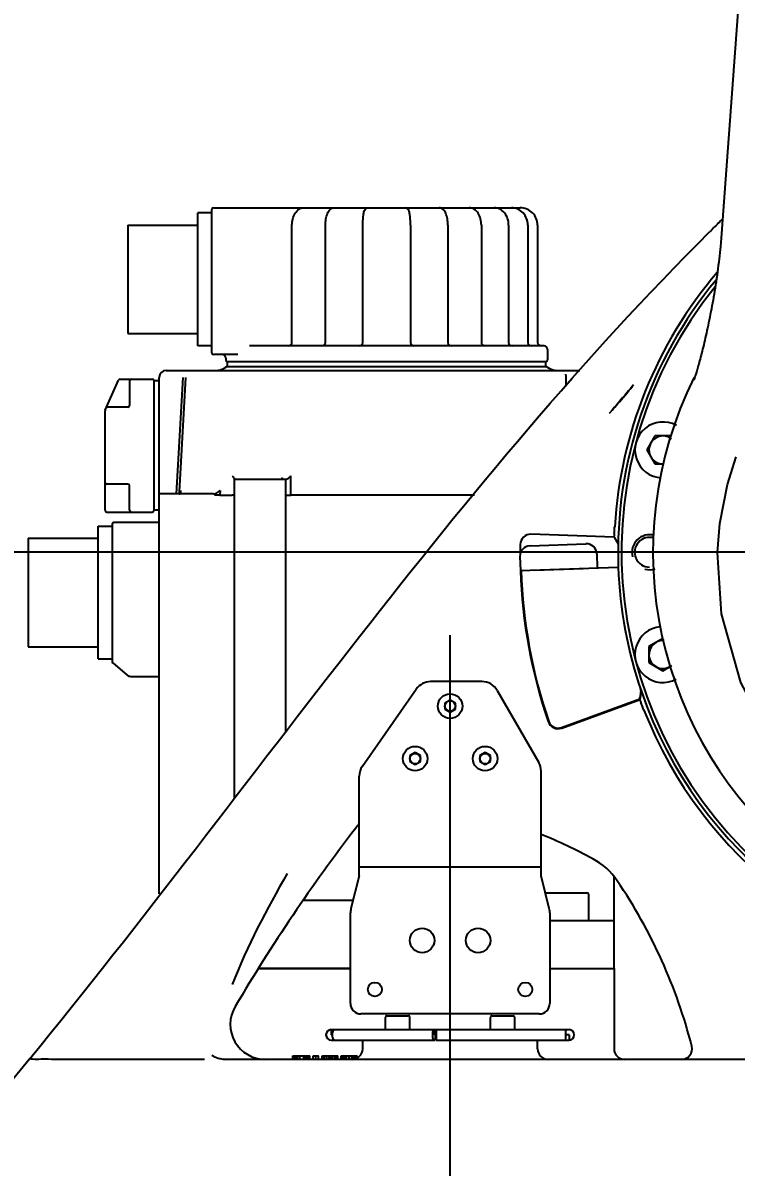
# Model space of a CAD drawing. Header units: millimetres. Extents: x 7426 to 8740, y 124 to 421.
# Drawn here: x 8489.78 to 8496.57, y 342.32 to 353.22 of the extents above; entities that cross this region are included whole.
import ezdxf

# ---------------------------------------------------------------- set-up
doc = ezdxf.new("R2010")
doc.units = ezdxf.units.MM
doc.linetypes.add('CENTER', pattern=[0.6, 0.375, -0.075, 0.075, -0.075])
for name, color, linetype in [('中心线', 7, 'Continuous'), ('外形图', 7, 'Continuous'), ('尺寸标注', 7, 'Continuous'), ('运动范围', 7, 'Continuous')]:
    doc.layers.add(name, color=color, linetype=linetype)
doc.styles.add('微软雅黑', font='msyh.ttc')
doc.dimstyles.new('尺寸标注_1_30比例', dxfattribs={"dimtxt": 2.1, "dimasz": 1.7, "dimexe": 0.5, "dimexo": 0.4, "dimgap": 0.5, "dimtad": 1, "dimdec": 1, "dimlfac": 30, "dimdsep": 46, "dimtxsty": '微软雅黑', "dimcen": 0.09, "dimadec": 0, "dimazin": 0, "dimtp": 0.01, "dimtm": 0.01, "dimtfac": 1, "dimtdec": 1, "dimtofl": 0, "dimtmove": 0, "dimatfit": 3, "dimfxl": 1, "dimtolj": 1, "dimarcsym": 0})

# ---------------------------------------------------------------- blocks, each defined once
blk = doc.blocks.new('*D1024')
at = {"layer": 'Defpoints', "color": 0}
for p in [(8499.514, 348.176), (8419.513, 331.509), (8489.348, 331.509)]:
    blk.add_point(p, dxfattribs=at)
at = {"layer": '尺寸标注', "color": 0, "lineweight": -2}
for p, q in [((8499.114, 348.176), (8419.013, 348.176)), ((8419.513, 346.476), (8419.513, 333.209)), ((8488.948, 331.509), (8419.013, 331.509))]:
    blk.add_line(p, q, dxfattribs=at)
at = {"layer": '尺寸标注', "color": 0}
for points in [[(8419.796, 346.476), (8419.23, 346.476), (8419.513, 348.176)], [(8419.23, 333.209), (8419.796, 333.209), (8419.513, 331.509)]]:
    blk.add_solid(points, dxfattribs=at)
at = {"layer": '尺寸标注', "color": 0, "insert": (8417.927, 339.843), "char_height": 2.1, "attachment_point": 5, "rotation": 90, "style": '微软雅黑'}
blk.add_mtext('\\A1;\\A1;500', dxfattribs=at)
blk = doc.blocks.new('*D1025')
at = {"layer": 'Defpoints', "color": 0}
for p in [(8435.376, 353.038), (8493.847, 331.417), (8493.847, 279.131)]:
    blk.add_point(p, dxfattribs=at)
at = {"layer": '尺寸标注', "color": 0, "lineweight": -2}
for p, q in [((8435.376, 352.638), (8435.376, 278.631)), ((8493.847, 331.017), (8493.847, 278.631)), ((8437.076, 279.131), (8492.147, 279.131))]:
    blk.add_line(p, q, dxfattribs=at)
at = {"layer": '尺寸标注', "color": 0}
for points in [[(8437.076, 279.414), (8437.076, 278.847), (8435.376, 279.131)], [(8492.147, 278.847), (8492.147, 279.414), (8493.847, 279.131)]]:
    blk.add_solid(points, dxfattribs=at)
at = {"layer": '尺寸标注', "color": 0, "insert": (8464.612, 280.722), "char_height": 2.1, "attachment_point": 5, "style": '微软雅黑'}
blk.add_mtext('\\A1;\\A1;1754', dxfattribs=at)
blk = doc.blocks.new('*D1026')
at = {"layer": 'Defpoints', "color": 0}
for p in [(8564.077, 348.176), (8493.847, 284.408), (8564.077, 279.131)]:
    blk.add_point(p, dxfattribs=at)
at = {"layer": '尺寸标注', "color": 0, "lineweight": -2}
for p, q in [((8564.077, 347.776), (8564.077, 278.631)), ((8493.847, 284.008), (8493.847, 278.631)), ((8495.547, 279.131), (8562.377, 279.131))]:
    blk.add_line(p, q, dxfattribs=at)
at = {"layer": '尺寸标注', "color": 0}
for points in [[(8495.547, 279.414), (8495.547, 278.847), (8493.847, 279.131)], [(8562.377, 278.847), (8562.377, 279.414), (8564.077, 279.131)]]:
    blk.add_solid(points, dxfattribs=at)
at = {"layer": '尺寸标注', "color": 0, "insert": (8528.962, 280.721), "char_height": 2.1, "attachment_point": 5, "style": '微软雅黑'}
blk.add_mtext('\\A1;\\A1;2107', dxfattribs=at)
blk = doc.blocks.new('*D1031')
at = {"layer": 'Defpoints', "color": 0}
for p in [(8499.514, 348.176), (8493.847, 318.608), (8499.514, 314.528)]:
    blk.add_point(p, dxfattribs=at)
at = {"layer": '尺寸标注', "color": 0, "lineweight": -2}
for p, q in [((8499.514, 347.776), (8499.514, 314.028)), ((8493.847, 318.208), (8493.847, 314.028)), ((8495.547, 314.528), (8497.814, 314.528))]:
    blk.add_line(p, q, dxfattribs=at)
at = {"layer": '尺寸标注', "color": 0}
for points in [[(8495.547, 314.812), (8495.547, 314.245), (8493.847, 314.528)], [(8497.814, 314.245), (8497.814, 314.812), (8499.514, 314.528)]]:
    blk.add_solid(points, dxfattribs=at)
at = {"layer": '尺寸标注', "color": 0, "insert": (8496.68, 316.119), "char_height": 2.1, "attachment_point": 5, "style": '微软雅黑'}
blk.add_mtext('\\A1;\\A1;170', dxfattribs=at)

msp = doc.modelspace()

# ---------------------------------------------------------------- linework, layer by layer
at = {"layer": '中心线', "color": 7, "linetype": 'CENTER', "ltscale": 50}
msp.add_line((8493.8471, 332.0289), (8493.849, 347.3844), dxfattribs=at)
at = {"layer": '外形图', "linetype": 'Continuous'}
for p, q in [((8491.4423, 350.1427), (8491.4423, 351.4093)), ((8491.5756, 351.4093), (8491.4423, 351.4093)), ((8491.5756, 350.076), (8491.5756, 351.4427)), ((8491.5923, 351.4593), (8493.0613, 351.4593)), ((8493.0665, 351.4593), (8493.418, 351.4593)), ((8493.4232, 351.4593), (8494.5157, 351.4593)), ((8490.7756, 351.2927), (8490.7756, 350.2593)), ((8490.7756, 351.2927), (8491.4423, 351.2927)), ((8492.3399, 350.176), (8492.3399, 351.2927)), ((8492.6591, 350.176), (8492.6591, 351.2927)), ((8493.0158, 350.176), (8493.0158, 351.2927)), ((8493.4688, 351.2927), (8493.4688, 350.176)), ((8493.8254, 351.2927), (8493.8254, 350.176)), ((8494.1446, 351.2927), (8494.1446, 350.176)), ((8494.4046, 351.2927), (8494.4046, 350.176)), ((8494.5876, 351.2927), (8494.5876, 350.176)), ((8494.6812, 351.2927), (8494.6812, 350.176)), ((8496.4259, 351.1278), (8496.4259, 351.1278)), ((8490.7756, 350.2593), (8491.4423, 350.2593)), ((8491.5756, 350.1427), (8491.4423, 350.1427)), ((8491.8245, 350.0593), (8491.5923, 350.0593)), ((8494.7423, 350.1427), (8491.9338, 350.1427)), ((8494.7756, 350.1093), (8494.7756, 350.0093)), ((8491.7089, 350.026), (8491.7089, 350.0093)), ((8491.7256, 349.9427), (8491.7256, 349.9927)), ((8491.7256, 349.9927), (8494.7589, 349.9927)), ((8494.7589, 349.9427), (8494.7589, 349.9927)), ((8491.0756, 344.9196), (8491.0756, 349.8427)), ((8491.1423, 349.9093), (8495.0842, 349.9093)), ((8491.2994, 349.8427), (8491.2355, 348.7327)), ((8491.267, 348.7512), (8491.3297, 349.8409)), ((8491.7162, 349.9427), (8491.701, 349.9343)), ((8494.7683, 349.9427), (8491.7162, 349.9427)), ((8494.7683, 349.9427), (8494.7835, 349.9343)), ((8494.9504, 349.8719), (8494.9504, 349.8728)), ((8494.9522, 349.8447), (8494.9519, 349.855)), ((8494.9531, 349.7701), (8494.9522, 349.8447)), ((8496.1785, 349.8443), (8496.175, 349.834)), ((8496.1827, 349.8572), (8496.1785, 349.8443)), ((8490.5604, 349.5298), (8490.6879, 349.8161)), ((8490.7031, 349.826), (8491.0089, 349.826)), ((8490.7923, 349.8093), (8490.7923, 349.576)), ((8491.0256, 348.576), (8491.0256, 349.8093)), ((8491.0756, 349.8093), (8491.0256, 349.8093)), ((8495.5947, 349.7712), (8495.5862, 349.7598)), ((8496.1703, 349.8207), (8496.169, 349.8173)), ((8496.1722, 349.8263), (8496.1703, 349.8207)), ((8496.175, 349.834), (8496.1722, 349.8263)), ((8490.5589, 348.576), (8490.5589, 349.523)), ((8490.7756, 349.5593), (8490.5844, 349.5593)), ((8495.3915, 349.5313), (8495.3628, 349.4986)), ((8495.7985, 349.2842), (8495.7215, 349.1509)), ((8495.9524, 349.2842), (8495.7985, 349.2842)), ((8495.7215, 349.1509), (8495.7985, 349.0176)), ((8496.491, 348.8215), (8496.5727, 349.0861)), ((8495.7985, 349.0176), (8495.8762, 349.0176)), ((8491.7923, 345.8314), (8491.7923, 348.8727)), ((8491.7923, 348.8727), (8492.2823, 348.8727)), ((8492.2458, 348.8784), (8492.2398, 348.8744)), ((8492.2476, 348.8809), (8492.2458, 348.8784)), ((8492.2476, 348.8808), (8492.2476, 348.8809)), ((8492.2823, 346.4626), (8492.2823, 348.8727)), ((8492.3296, 348.7193), (8492.3297, 348.9043)), ((8490.7756, 348.826), (8490.5756, 348.826)), ((8490.7923, 348.576), (8490.7923, 348.8093)), ((8491.2659, 348.7325), (8491.267, 348.7512)), ((8491.2784, 348.7397), (8491.279, 348.7505)), ((8491.279, 348.7505), (8491.2798, 348.7643)), ((8491.6551, 348.7643), (8491.6519, 348.7193)), ((8491.5909, 348.7327), (8491.0756, 348.7327)), ((8491.6519, 348.7193), (8491.6029, 348.7211)), ((8491.6519, 348.7193), (8491.7709, 348.7193)), ((8494.0792, 348.7193), (8492.3296, 348.7193)), ((8490.5756, 348.5593), (8491.0089, 348.5593)), ((8491.0756, 348.576), (8491.0256, 348.576)), ((8490.4923, 347.1593), (8490.4923, 348.426)), ((8490.4923, 348.426), (8490.6256, 348.426)), ((8490.6256, 348.4427), (8490.6256, 347.1338)), ((8491.0756, 348.4593), (8490.6423, 348.4593)), ((8495.4116, 348.3193), (8494.6178, 348.347)), ((8495.4116, 348.3193), (8495.4478, 348.2519)), ((8489.8256, 348.3093), (8489.8256, 347.276)), ((8489.8256, 348.3093), (8490.4923, 348.3093)), ((8494.6086, 348.2382), (8495.1416, 348.2568)), ((8494.5122, 348.1348), (8494.5168, 348.0015)), ((8495.245, 348.1604), (8495.2497, 348.0271)), ((8494.5168, 348.0015), (8495.4496, 348.0341)), ((8494.6501, 348.0062), (8495.1164, 348.0225)), ((8495.8754, 347.3551), (8495.7421, 347.2781)), ((8489.8256, 347.276), (8490.4923, 347.276)), ((8495.7421, 347.2781), (8495.7421, 347.1241)), ((8490.4923, 347.1593), (8490.6256, 347.1593)), ((8490.6316, 347.121), (8490.7706, 347.0044)), ((8495.7421, 347.1241), (8495.8754, 347.0472)), ((8495.8754, 347.0472), (8495.9611, 347.0966)), ((8490.8027, 346.9927), (8491.0756, 346.9927)), ((8494.1509, 346.9427), (8493.6605, 346.9427)), ((8493.0106, 346.1384), (8493.524, 346.8716)), ((8494.2952, 346.8593), (8494.6914, 346.1731)), ((8495.6576, 346.777), (8495.6703, 346.8474)), ((8493.8471, 346.7671), (8493.7971, 346.7382)), ((8493.7971, 346.7382), (8493.7971, 346.6805)), ((8493.7971, 346.6805), (8493.8471, 346.6516)), ((8493.8971, 346.7382), (8493.8471, 346.7671)), ((8493.8471, 346.6516), (8493.8971, 346.6805)), ((8493.8971, 346.6805), (8493.8971, 346.7382)), ((8494.9083, 346.5058), (8495.6548, 346.7775)), ((8494.9102, 346.5005), (8495.6567, 346.7721)), ((8493.5138, 346.2671), (8493.4638, 346.2382)), ((8493.5638, 346.2382), (8493.5138, 346.2671)), ((8494.1804, 346.2671), (8494.1304, 346.2382)), ((8494.2304, 346.2382), (8494.1804, 346.2671)), ((8493.4638, 346.2382), (8493.4638, 346.1805)), ((8493.4638, 346.1805), (8493.5138, 346.1516)), ((8493.5138, 346.1516), (8493.5638, 346.1805)), ((8493.5638, 346.1805), (8493.5638, 346.2382)), ((8494.1304, 346.2382), (8494.1304, 346.1805)), ((8494.1304, 346.1805), (8494.1804, 346.1516)), ((8494.1804, 346.1516), (8494.2304, 346.1805)), ((8494.2304, 346.1805), (8494.2304, 346.2382)), ((8492.9804, 345.0927), (8492.9804, 346.0428)), ((8494.7138, 345.0927), (8494.7138, 346.0897)), ((8494.7138, 345.176), (8492.9804, 345.176)), ((8492.9804, 345.0927), (8492.9021, 344.7792)), ((8494.7921, 344.7792), (8494.7138, 345.0927)), ((8495.4089, 344.2093), (8495.4089, 345.0826)), ((8492.4473, 344.8593), (8492.9221, 344.8593)), ((8494.7542, 344.931), (8495.1511, 344.931)), ((8495.1678, 344.6643), (8495.1678, 344.9143)), ((8492.8971, 343.876), (8492.8971, 344.7388)), ((8494.7971, 344.7388), (8494.7971, 343.876)), ((8495.4089, 344.6643), (8494.7971, 344.6643)), ((8492.8971, 344.2093), (8492.0191, 344.2093)), ((8492.0191, 344.2093), (8492.8971, 344.2093)), ((8494.7971, 344.2093), (8494.8178, 344.2093)), ((8494.7971, 344.2093), (8495.4089, 344.2093)), ((8495.4089, 344.2093), (8495.4089, 343.4427)), ((8494.6971, 343.776), (8492.9971, 343.776)), ((8493.2304, 343.626), (8493.2304, 343.7427)), ((8493.2471, 343.7593), (8493.4471, 343.7593)), ((8493.4638, 343.626), (8493.4638, 343.7427)), ((8494.2304, 343.626), (8494.2304, 343.7427)), ((8494.2471, 343.7593), (8494.4471, 343.7593)), ((8494.4638, 343.626), (8494.4638, 343.7427)), ((8492.7138, 343.626), (8492.7138, 343.576)), ((8492.7138, 343.626), (8494.9804, 343.626)), ((8493.6987, 343.626), (8493.6987, 343.576)), ((8493.7138, 343.626), (8493.7138, 343.526)), ((8494.9471, 343.626), (8494.9471, 343.526)), ((8492.7232, 343.576), (8492.7138, 343.576)), ((8492.7138, 343.526), (8493.7057, 343.526)), ((8492.7304, 343.5377), (8492.7304, 343.526)), ((8493.0138, 343.4427), (8493.0138, 343.526)), ((8493.7138, 343.576), (8493.6987, 343.576)), ((8493.7057, 343.576), (8493.7057, 343.526)), ((8493.7138, 343.526), (8494.9804, 343.526)), ((8494.6804, 343.4427), (8494.6804, 343.526)), ((8494.9804, 343.576), (8494.9471, 343.576)), ((8494.9804, 343.576), (8494.9804, 343.526)), ((8489.8343, 343.3427), (8489.0365, 342.3703)), ((8491.5052, 343.3427), (8491.4497, 343.3427)), ((8491.5753, 343.38), (8491.5752, 343.38)), ((8491.6042, 343.3644), (8491.5948, 343.3688)), ((8497.7377, 343.3427), (8491.6962, 343.3427)), ((8492.3471, 343.3427), (8492.3471, 343.376)), ((8492.3471, 343.376), (8492.5096, 343.376)), ((8492.3513, 343.3427), (8492.3513, 343.376)), ((8492.3596, 343.3427), (8492.3596, 343.376)), ((8492.3763, 343.3427), (8492.3763, 343.376)), ((8492.3929, 343.3427), (8492.3929, 343.376)), ((8492.4138, 343.3427), (8492.4138, 343.376)), ((8492.4513, 343.3427), (8492.4513, 343.376)), ((8492.4721, 343.3427), (8492.4721, 343.376)), ((8492.4888, 343.3427), (8492.4888, 343.376)), ((8492.5054, 343.3427), (8492.5054, 343.376)), ((8492.5096, 343.3427), (8492.5096, 343.376)), ((8492.5429, 343.3427), (8492.5429, 343.376)), ((8492.5429, 343.376), (8492.5929, 343.376)), ((8492.5679, 343.3427), (8492.5679, 343.376)), ((8492.5929, 343.3427), (8492.5929, 343.376)), ((8492.6263, 343.3427), (8492.6263, 343.376)), ((8492.6263, 343.376), (8492.7763, 343.376)), ((8492.6346, 343.3427), (8492.6346, 343.376)), ((8492.6388, 343.3427), (8492.6388, 343.376)), ((8492.6513, 343.3427), (8492.6513, 343.376)), ((8492.6721, 343.3427), (8492.6721, 343.376)), ((8492.6929, 343.3427), (8492.6929, 343.376)), ((8492.7096, 343.3427), (8492.7096, 343.376)), ((8492.7304, 343.3427), (8492.7304, 343.376)), ((8492.7513, 343.3427), (8492.7513, 343.376)), ((8492.7638, 343.3427), (8492.7638, 343.376)), ((8492.7721, 343.3427), (8492.7721, 343.376)), ((8492.7763, 343.3427), (8492.7763, 343.376)), ((8492.8096, 343.3427), (8492.8096, 343.376)), ((8492.8096, 343.376), (8492.9596, 343.376)), ((8492.8138, 343.3427), (8492.8138, 343.376)), ((8492.8179, 343.3427), (8492.8179, 343.376)), ((8492.8263, 343.3427), (8492.8263, 343.376)), ((8492.8388, 343.3427), (8492.8388, 343.376)), ((8492.8596, 343.3427), (8492.8596, 343.376)), ((8492.8846, 343.3427), (8492.8846, 343.376)), ((8492.9096, 343.3427), (8492.9096, 343.376)), ((8492.9304, 343.3427), (8492.9304, 343.376)), ((8492.9429, 343.3485), (8492.9429, 343.376)), ((8492.9513, 343.3501), (8492.9513, 343.376)), ((8492.9554, 343.3526), (8492.9554, 343.376)), ((8492.9596, 343.3553), (8492.9596, 343.376))]:
    msp.add_line(p, q, dxfattribs=at)
for points in [[(8496.8706, 374.0947), (8497.0696, 368.3942), (8497.0597, 362.548), (8496.8387, 356.733), (8496.4259, 351.1278)], [(8496.426, 351.1282), (8496.4226, 351.0911), (8496.4197, 351.0611), (8496.4168, 351.0312), (8496.4136, 351.0011), (8496.4103, 350.9709), (8496.4068, 350.9403), (8496.4031, 350.9095), (8496.3991, 350.8784), (8496.3949, 350.8473), (8496.3906, 350.8161), (8496.3861, 350.785), (8496.3815, 350.7541), (8496.3768, 350.7235), (8496.372, 350.6934), (8496.3671, 350.6639), (8496.3623, 350.6351), (8496.3574, 350.6069), (8496.3525, 350.5788), (8496.3475, 350.5509), (8496.3424, 350.5232), (8496.3372, 350.4958), (8496.332, 350.4686), (8496.3268, 350.4417), (8496.3215, 350.4152), (8496.3162, 350.3891), (8496.3109, 350.3633), (8496.3056, 350.338), (8496.3003, 350.3131), (8496.295, 350.2886), (8496.2897, 350.2646), (8496.2845, 350.2411), (8496.2793, 350.2181), (8496.2741, 350.1955), (8496.2689, 350.1735), (8496.2638, 350.1521), (8496.2587, 350.1311), (8496.2537, 350.1108), (8496.2488, 350.0909), (8496.2439, 350.0717), (8496.2391, 350.0531), (8496.2344, 350.035)], [(8496.2344, 350.035), (8496.2297, 350.0176), (8496.2252, 350.0007), (8496.2207, 349.9846), (8496.2164, 349.969), (8496.2122, 349.9542), (8496.2081, 349.94), (8496.2042, 349.9266), (8496.2005, 349.9142), (8496.197, 349.9026), (8496.1938, 349.8919), (8496.1907, 349.882), (8496.1878, 349.873), (8496.1852, 349.8647), (8496.1827, 349.8572)], [(8494.9519, 349.855), (8494.951, 349.8661), (8494.9504, 349.8719)], [(8496.169, 349.8173), (8496.1684, 349.8158), (8496.1684, 349.8157)], [(8496.3952, 348.173), (8496.4185, 348.4495), (8496.491, 348.8215)], [(8499.8712, 345.0009), (8499.1915, 344.9985), (8498.5284, 345.1415), (8497.9136, 345.4221), (8497.3744, 345.8271), (8496.9351, 346.3385), (8496.6161, 346.9344), (8496.4339, 347.5882), (8496.3951, 348.173)], [(8491.5948, 343.3688), (8491.583, 343.3752), (8491.5752, 343.38)], [(8491.6527, 343.3478), (8491.6365, 343.3525), (8491.6042, 343.3644)], [(8491.6962, 343.3427), (8491.6847, 343.343), (8491.6584, 343.3464), (8491.6527, 343.3478)]]:
    msp.add_lwpolyline(points, dxfattribs=at)
for centre, radius in [((8493.8471, 346.7093), 0.1167), ((8493.8471, 346.7093), 0.05), ((8493.5138, 346.2093), 0.1167), ((8493.5138, 346.2093), 0.05), ((8494.1804, 346.2093), 0.1167), ((8494.1804, 346.2093), 0.05), ((8493.5804, 344.476), 0.1167), ((8494.1138, 344.476), 0.1167), ((8493.1304, 344.0093), 0.0667), ((8494.5638, 344.0093), 0.0667)]:
    msp.add_circle(centre, radius, dxfattribs=at)
for centre, radius, start, end in [((8491.5923, 351.4427), 0.0167, 90, 180), ((8494.205, 351.2927), 0.1996, 0.0001, 0.53384), ((8514.3253, 333.1323), 25.5282, 134.55436, 134.85638), ((8499.5138, 348.176), 4.4167, 134.06872, 134.55389), ((8499.5138, 348.176), 4.1052, 139.48889, 176.60416), ((8499.5138, 348.176), 4.0667, 140.36412, 181.99887), ((8499.5138, 348.176), 4.0333, 141.14922, 38.85901), ((8492.3066, 350.176), 0.0333, 270, 0), ((8492.6258, 350.176), 0.0333, 270, 0), ((8492.9824, 350.176), 0.0333, 270, 0), ((8493.5021, 350.176), 0.0333, 180, 270), ((8493.8588, 350.176), 0.0333, 180, 270), ((8494.178, 350.176), 0.0333, 180, 270), ((8494.4379, 350.176), 0.0333, 180, 270), ((8494.621, 350.176), 0.0333, 180, 270), ((8494.7146, 350.176), 0.0333, 180, 270), ((8491.5923, 350.076), 0.0167, 180, 270), ((8491.6756, 350.026), 0.0333, 0, 90), ((8494.7423, 350.1093), 0.0333, 0, 90), ((8491.7256, 350.0093), 0.0167, 180, 270), ((8494.7589, 350.0093), 0.0167, 270, 0), ((8491.1423, 349.8427), 0.0667, 90, 180), ((8491.6132, 350.076), 0.1667, 270, 301.78833), ((8494.8713, 350.076), 0.1667, 238.21167, 270), ((8499.5138, 348.176), 3.7338, 153.46491, 26.53071), ((8490.7031, 349.8093), 0.0167, 90, 156), ((8490.8089, 349.8093), 0.0167, 90, 180), ((8491.0089, 349.8093), 0.0167, 0, 90), ((8490.5756, 349.523), 0.0167, 156, 180), ((8490.5844, 349.5427), 0.0167, 89.99899, 156), ((8490.7756, 349.576), 0.0167, 270, 0), ((8495.8754, 349.1509), 0.2667, 61.38235, 266.62299), ((8495.8754, 349.1509), 0.1333, 51.49109, 270), ((8490.5756, 348.8427), 0.0167, 180, 270), ((8490.7756, 348.8093), 0.0167, 0, 90), ((8491.591, 348.7911), 0.0584, 269.97001, 282.74743), ((8490.5756, 348.576), 0.0167, 180, 270), ((8490.8089, 348.576), 0.0167, 180, 270), ((8491.0089, 348.576), 0.0167, 270, 0), ((8490.6423, 348.4427), 0.0167, 90, 180), ((8494.6143, 348.247), 0.1, 88, 179.16938), ((8495.7471, 348.176), 0.1667, 74.04397, 195), ((8495.7471, 348.176), 0.1417, 72.42568, 270), ((8494.6121, 348.1383), 0.1, 92, 182), ((8499.5138, 348.176), 5, 179.16938, 180.22264), ((8495.1451, 348.1569), 0.1, 2, 92), ((8499.5138, 348.176), 5, 181.98826, 198.83062), ((8499.5138, 348.176), 4.9943, 182, 198.83062), ((8499.5138, 348.176), 4.0667, 182, 199.06949), ((8495.7471, 348.176), 0.1667, 255, 288.48893), ((8495.8754, 347.2011), 0.2667, 95.50148, 298.28167), ((8495.8754, 347.2011), 0.1333, 84.91576, 300), ((8490.6423, 347.1338), 0.0167, 180, 230), ((8490.8027, 347.0427), 0.05, 230, 270), ((8493.6605, 346.776), 0.1667, 90, 145), ((8494.1509, 346.776), 0.1667, 30, 90), ((8493.7215, 347.0773), 1.9564, 351.18638, 351.68677), ((8499.5138, 348.176), 4.0667, 199.06911, 265.93074), ((8499.5138, 348.176), 4.1052, 201.39584, 263.60416), ((8494.876, 346.5944), 0.1, 198.83062, 290), ((8494.876, 346.5944), 0.0943, 198.83062, 290), ((8493.1471, 346.0428), 0.1667, 145, 180), ((8494.5471, 346.0897), 0.1667, 0, 30), ((8506.1581, 335.3853), 16.6667, 142.43421, 149.4963), ((8493.4757, 345.1401), 0.6667, 138.29656, 142.43421), ((8492.8316, 340.8549), 5, 61.65377, 67.87832), ((8494.8891, 344.6686), 0.6667, 34.20302, 61.65377), ((8491.3052, 342.2327), 5, 14.29594, 34.20302), ((8495.1511, 344.9143), 0.0167, 0, 90), ((8493.0638, 344.7388), 0.1667, 165.96376, 180), ((8494.6304, 344.7388), 0.1667, 0, 14.03624), ((8492.0854, 343.676), 0.3333, 149.4963, 270), ((8492.9971, 343.876), 0.1, 180, 270), ((8494.6971, 343.876), 0.1, 270, 0), ((8493.2471, 343.7427), 0.0167, 90, 180), ((8493.4471, 343.7427), 0.0167, 0, 90), ((8494.2471, 343.7427), 0.0167, 90, 180), ((8494.4471, 343.7427), 0.0167, 0, 90), ((8492.7138, 343.576), 0.05, 90, 270), ((8494.9804, 343.576), 0.05, 270, 90), ((8492.9138, 343.4427), 0.1, 270, 0), ((8494.7804, 343.4427), 0.1, 180, 270), ((8495.5089, 343.4427), 0.1, 180, 270), ((8496.0534, 343.4427), 0.1, 270, 14.29594)]:
    msp.add_arc(centre, radius, start, end, dxfattribs=at)
for points, knots in [([(8492.3399, 351.2927), (8492.3399, 351.3323), (8492.3528, 351.3921), (8492.4035, 351.4482), (8492.4379, 351.4593), (8492.4544, 351.4593)], [0, 0, 0, 0, 0.5383855, 0.7759343, 1, 1, 1, 1]), ([(8492.6591, 351.2927), (8492.6591, 351.3127), (8492.662, 351.3507), (8492.6753, 351.4023), (8492.699, 351.4449), (8492.7289, 351.4593), (8492.7435, 351.4593)], [0, 0, 0, 0, 0.2965568, 0.5602939, 0.7841404, 1, 1, 1, 1]), ([(8493.0158, 351.2927), (8493.0158, 351.3121), (8493.0166, 351.3479), (8493.0211, 351.3952), (8493.0273, 351.4299), (8493.0423, 351.4532), (8493.058, 351.4593), (8493.0665, 351.4593)], [0, 0, 0, 0, 0.3104594, 0.5694758, 0.7588315, 0.864235, 1, 1, 1, 1]), ([(8493.4688, 351.2927), (8493.4688, 351.3121), (8493.4679, 351.3479), (8493.4634, 351.3952), (8493.4572, 351.4299), (8493.4422, 351.4532), (8493.4266, 351.4593), (8493.418, 351.4593)], [0, 0, 0, 0, 0.3104594, 0.5694758, 0.7588315, 0.864235, 1, 1, 1, 1]), ([(8493.8254, 351.2927), (8493.8254, 351.3127), (8493.8226, 351.3507), (8493.8092, 351.4023), (8493.7856, 351.4449), (8493.7557, 351.4593), (8493.7411, 351.4593)], [0, 0, 0, 0, 0.2965568, 0.5602939, 0.7841404, 1, 1, 1, 1]), ([(8494.1446, 351.2927), (8494.1446, 351.3323), (8494.1317, 351.3921), (8494.0811, 351.4482), (8494.0466, 351.4593), (8494.0301, 351.4593)], [0, 0, 0, 0, 0.5383855, 0.7759343, 1, 1, 1, 1]), ([(8494.4046, 351.2945), (8494.4042, 351.3352), (8494.3809, 351.4165), (8494.3024, 351.4593), (8494.2655, 351.4593)], [0, 0, 0, 0, 0.5244816, 1, 1, 1, 1]), ([(8494.5876, 351.2927), (8494.5876, 351.3347), (8494.5568, 351.421), (8494.4716, 351.4593), (8494.4311, 351.4593)], [0, 0, 0, 0, 0.5089924, 1, 1, 1, 1]), ([(8494.6812, 351.2927), (8494.6812, 351.3351), (8494.6462, 351.4235), (8494.558, 351.4593), (8494.5157, 351.4593)], [0, 0, 0, 0, 0.5010034, 1, 1, 1, 1]), ([(8495.39, 349.5296), (8495.4075, 349.5496), (8495.4734, 349.6259), (8495.5415, 349.7005), (8495.5862, 349.7598)], [0, 0, 0, 0, 0.2631964, 1, 1, 1, 1]), ([(8495.5947, 349.7712), (8495.5807, 349.7527), (8495.513, 349.6726), (8495.4451, 349.5929), (8495.3916, 349.5313)], [0, 0, 0, 0, 0.221505, 1, 1, 1, 1]), ([(8491.771, 348.9043), (8491.7765, 348.8988), (8491.7839, 348.8895), (8491.7923, 348.8788), (8491.7923, 348.8742)], [0, 0, 0, 0, 0.6249161, 1, 1, 1, 1]), ([(8492.2476, 348.8809), (8492.248, 348.8816), (8492.2487, 348.883), (8492.2492, 348.8846), (8492.2494, 348.8855)], [0, 0, 0, 0, 0.4784179, 1, 1, 1, 1]), ([(8492.2863, 348.8727), (8492.2868, 348.8727), (8492.2879, 348.8728), (8492.289, 348.8731), (8492.2896, 348.8732)], [0, 0, 0, 0, 0.4622744, 1, 1, 1, 1]), ([(8492.2896, 348.8732), (8492.293, 348.8742), (8492.3082, 348.8825), (8492.3207, 348.8943), (8492.3297, 348.9043)], [0, 0, 0, 0, 0.2105933, 1, 1, 1, 1]), ([(8491.2635, 348.7327), (8491.2685, 348.7327), (8491.2787, 348.7361), (8491.2818, 348.746), (8491.2821, 348.7503)], [0, 0, 0, 0, 0.5353454, 1, 1, 1, 1]), ([(8491.6038, 348.7341), (8491.6091, 348.7353), (8491.628, 348.7421), (8491.6446, 348.754), (8491.6551, 348.7643)], [0, 0, 0, 0, 0.2683656, 1, 1, 1, 1]), ([(8491.7923, 348.7211), (8491.7923, 348.7192), (8491.7808, 348.7216), (8491.7761, 348.7195), (8491.7709, 348.7193)], [0, 0, 0, 0, 0.2633672, 1, 1, 1, 1]), ([(8492.2823, 348.7202), (8492.2823, 348.7188), (8492.2904, 348.7198), (8492.2983, 348.7188), (8492.3139, 348.7192), (8492.3242, 348.7192), (8492.3296, 348.7193)], [0, 0, 0, 0, 0.0887107, 0.3275817, 0.657678, 1, 1, 1, 1]), ([(8495.4116, 348.3193), (8495.4091, 348.3193), (8495.4153, 348.3349), (8495.4102, 348.3502), (8495.4142, 348.3837), (8495.4148, 348.4065), (8495.4158, 348.4192)], [0, 0, 0, 0, 0.0761579, 0.2930123, 0.6173805, 1, 1, 1, 1]), ([(8495.6915, 346.6784), (8495.6866, 346.6902), (8495.679, 346.7117), (8495.6649, 346.7422), (8495.665, 346.7584), (8495.6543, 346.7713), (8495.6567, 346.7721)], [0, 0, 0, 0, 0.3826786, 0.7070479, 0.9238669, 1, 1, 1, 1]), ([(8495.6567, 346.7721), (8495.6571, 346.7723), (8495.655, 346.7749), (8495.6552, 346.7762), (8495.6548, 346.7775)], [0, 0, 0, 0, 0.253673, 1, 1, 1, 1]), ([(8492.744, 343.626), (8492.737, 343.626), (8492.724, 343.6056), (8492.7228, 343.588), (8492.7228, 343.576)], [0, 0, 0, 0, 0.3682492, 1, 1, 1, 1]), ([(8493.6987, 343.626), (8493.6917, 343.626), (8493.6787, 343.6056), (8493.6775, 343.588), (8493.6775, 343.576)], [0, 0, 0, 0, 0.3682492, 1, 1, 1, 1]), ([(8492.7228, 343.576), (8492.7228, 343.564), (8492.724, 343.5464), (8492.737, 343.526), (8492.744, 343.526)], [0, 0, 0, 0, 0.6317508, 1, 1, 1, 1]), ([(8493.6775, 343.576), (8493.6775, 343.564), (8493.6787, 343.5464), (8493.6917, 343.526), (8493.6987, 343.526)], [0, 0, 0, 0, 0.6317508, 1, 1, 1, 1]), ([(8491.4497, 343.3427), (8491.2256, 343.3426), (8490.9091, 343.3427), (8490.5152, 343.3425), (8490.2834, 343.3429), (8490.1001, 343.3413), (8489.9648, 343.345), (8489.8849, 343.3408), (8489.8438, 343.3484), (8489.8347, 343.343)], [0, 0, 0, 0, 0.4162543, 0.5877808, 0.7318428, 0.8464021, 0.9295482, 0.9802623, 1, 1, 1, 1])]:
    msp.add_open_spline(points, degree=3, knots=knots, dxfattribs=at)
for points in [[(8489.8343, 343.3427), (8491.9932, 345.9736), (8493.9069, 348.8282), (8496.3195, 351.2286)], [(8491.2821, 348.7503), (8491.2824, 348.755), (8491.2814, 348.7598), (8491.2798, 348.7643)], [(8495.6612, 346.8243), (8495.6601, 346.8143), (8495.6588, 346.8044), (8495.6573, 346.7944)], [(8495.6598, 346.8779), (8495.6655, 346.8609), (8495.6632, 346.842), (8495.6612, 346.8243)], [(8492.2939, 345.1143), (8492.0993, 344.7728), (8491.9107, 344.4247), (8491.7713, 344.0572)], [(8491.6825, 343.3469), (8491.6915, 343.3446), (8491.7007, 343.3433), (8491.7099, 343.3428)]]:
    msp.add_open_spline(points, degree=3, dxfattribs=at)
at = {"layer": '运动范围'}
msp.add_arc((8499.5138, 348.176), 64.5631, 295, 170, dxfattribs=at)

# ---------------------------------------------------------------- dimensions: what is measured, and where the dimension line sits
at = {"layer": '尺寸标注'}
for base, p1, p2, text, picture, middle in [((8493.8474, 279.1307), (8435.376, 353.0379), (8493.8474, 331.4167), '\\A1;1754', '*D1025', (8464.6117, 280.7221)), ((8564.0769, 279.1306), (8493.8471, 284.4079), (8564.0769, 348.176), '\\A1;2107', '*D1026', (8528.962, 280.7213)), ((8499.5138, 314.5285), (8493.8471, 318.6078), (8499.5138, 348.176), '\\A1;170', '*D1031', (8496.6804, 316.1191))]:
    dim = msp.add_linear_dim(base=base, p1=p1, p2=p2, text=text, dimstyle='尺寸标注_1_30比例', dxfattribs=at)
    dim.commit()
    dim.dimension.update_dxf_attribs({"geometry": picture, "text_midpoint": middle})
dim = msp.add_linear_dim(base=(8419.5131, 331.5093), p1=(8499.5138, 348.176), p2=(8489.3476, 331.5093), angle=90, text='\\A1;500', dimstyle='尺寸标注_1_30比例', dxfattribs=at)
dim.commit()
dim.dimension.update_dxf_attribs({"geometry": '*D1024', "text_midpoint": (8417.9272, 339.8427)})

doc.saveas('drawing.dxf')
